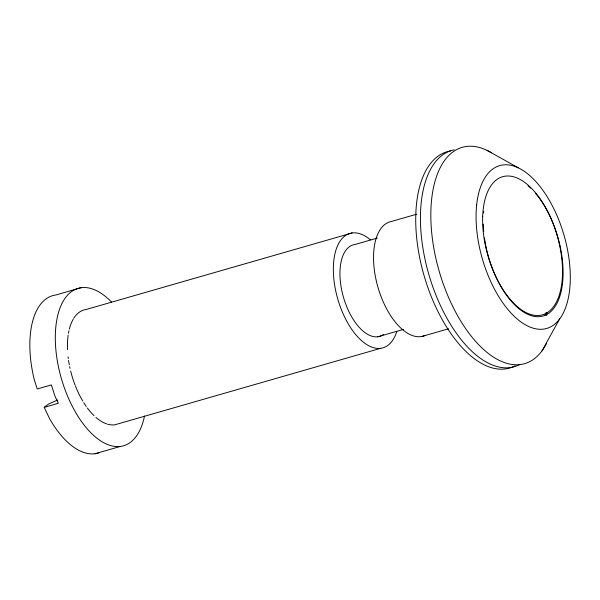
<?xml version="1.0" encoding="UTF-8"?>
<svg xmlns="http://www.w3.org/2000/svg" width="600" height="600" viewBox="0 0 600 600"><rect width="100%" height="100%" fill="white"/><g stroke="black" fill="none" stroke-linecap="round" stroke-linejoin="round"><path stroke-width="0.9" d="M541.957 350.955L559.68 318.81M99.345 452.678A81.922 41.093 73.9 0 1 49.605 418.717L44.213 407.355L48.323 404.153L57.593 399.998M81.225 287.685L55.785 295.005A81.922 41.093 73.9 0 0 34.297 379.755L37.23 388.972L51.375 384.908L54.915 396.045L58.35 403.283L44.213 407.355M416.82 214.155L391.695 221.385A59.543 29.865 73.9 0 0 378.045 287.572A59.543 29.865 73.9 0 0 424.92 335.528M352.17 232.95L86.28 309.457A59.543 29.865 73.9 0 0 73.748 318.322M377.25 238.095L355.02 244.493A47.633 23.895 73.9 0 0 344.22 299.76A47.633 23.895 73.9 0 0 383.618 334.395M377.82 336.78L403.605 329.362M380.67 348.315L114.78 424.822A59.543 29.865 73.9 0 1 107.498 424.17M421.597 336.525L448.515 328.785M94.995 453.735L120.442 446.415M487.043 150.368L518.347 167.835M144.517 416.002A81.922 41.093 73.9 0 1 88.703 430.515A81.922 41.093 73.9 0 1 56.767 320.085A81.922 41.093 73.9 0 1 111.593 302.123M106.56 423.87A59.543 29.865 73.9 0 1 95.955 417.428M93.983 415.605A59.543 29.865 73.9 0 1 87.345 407.947M86.287 406.485A59.543 29.865 73.9 0 1 83.73 402.63M82.748 401.01A59.543 29.865 73.9 0 1 75.367 385.853M75.045 385.013A59.543 29.865 73.9 0 1 70.665 371.055M70.043 368.4A59.543 29.865 73.9 0 1 69.66 366.623M69.308 364.83A59.543 29.865 73.9 0 1 68.55 360.375M68.302 358.605A59.543 29.865 73.9 0 1 68.093 356.858M67.515 349.582A59.543 29.865 73.9 0 1 68.16 335.13M68.445 333.345A59.543 29.865 73.9 0 1 68.948 330.765M69.338 329.123A59.543 29.865 73.9 0 1 73.252 319.14M396.832 331.41A59.543 29.865 73.9 0 1 356.34 335.325A59.543 29.865 73.9 0 1 334.087 258.397A59.543 29.865 73.9 0 1 370.335 239.782M546.165 312.472A83.46 41.865 73.9 0 1 544.725 315.548M535.47 193.275A71.828 36.03 73.9 0 1 550.418 311.933A71.828 36.03 73.9 0 1 484.44 237.892M483.713 231.585A71.828 36.03 73.9 0 1 483.278 224.212M483.577 213.083A71.828 36.03 73.9 0 1 483.743 211.335M528.03 185.805A71.828 36.03 73.9 0 1 530.7 188.205M519.683 364.515A112.583 56.475 73.9 0 1 429.765 277.56A112.583 56.475 73.9 0 1 454.222 149.805M514.972 365.873A112.583 56.475 73.9 0 1 424.785 278.032A112.583 56.475 73.9 0 1 450.428 150.99M546.487 343.582A112.583 56.475 73.9 0 1 439.192 271.282A112.583 56.475 73.9 0 1 491.482 152.745M547.043 312.735A99.675 49.995 73.9 0 1 546.502 315.502M482.692 216.233A71.858 36.045 73.9 0 0 540.435 315.263A71.858 36.045 73.9 0 0 544.545 205.763A71.858 36.045 73.9 0 0 482.692 216.233M476.662 204.923A84.735 42.502 73.9 0 0 539.925 329.288A84.735 42.502 73.9 0 0 552.877 206.835A84.735 42.502 73.9 0 0 476.662 204.923"/></g></svg>
